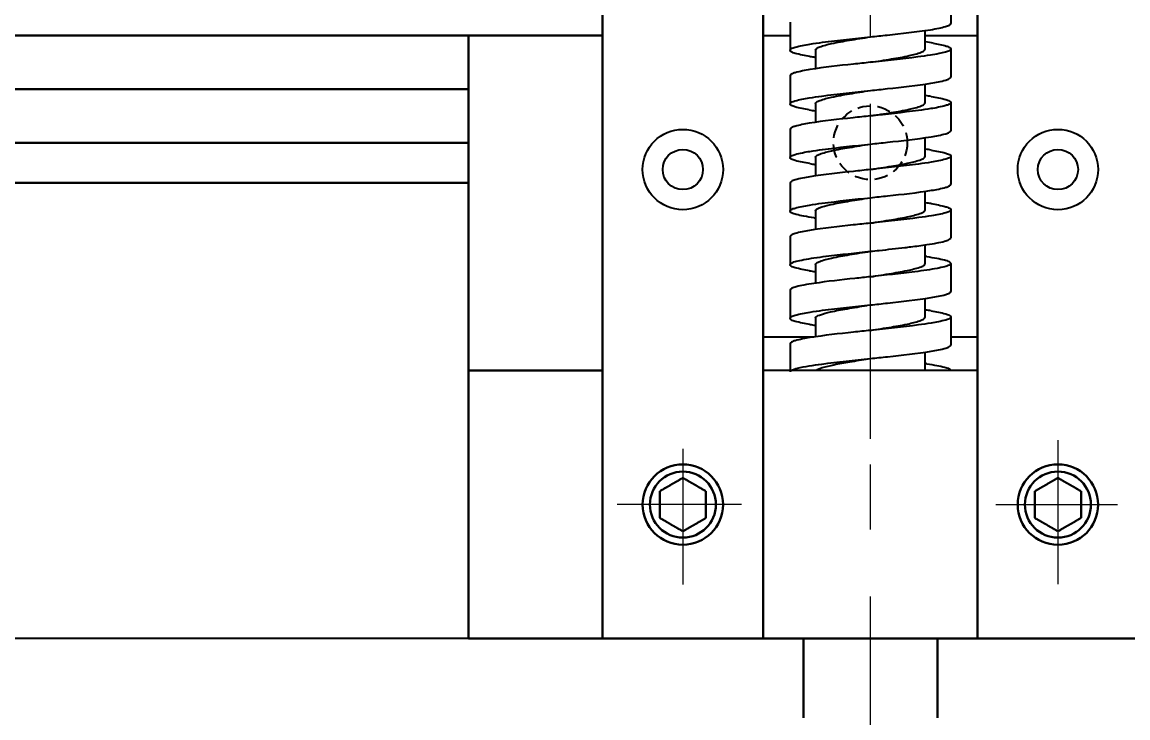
# Model space of a CAD drawing. Header units: inches. Extents: x -8900 to -5053, y -1814 to -15.
# Drawn here: x -8577.5 to -8536.22, y -700.52 to -674.56 of the extents above; entities that cross this region are included whole.
import ezdxf

# ---------------------------------------------------------------- set-up
doc = ezdxf.new("R2010")
doc.units = ezdxf.units.IN
doc.header["$LTSCALE"] = 2
doc.header["$MEASUREMENT"] = 0
doc.linetypes.add('CENTER', pattern=[2, 1.25, -0.25, 0.25, -0.25])
doc.linetypes.add('HIDDEN', pattern=[0.375, 0.25, -0.125])
doc.layers.add('02___PRT_ALL_AXES', color=7, linetype='Continuous')
doc.layers.add('duong co ban', color=7, linetype='Continuous', lineweight=50)
doc.layers.add('duong tam', color=1, linetype='CENTER', lineweight=20)
doc.styles.get("Standard").update_dxf_attribs({"font": 'arial.ttf', "height": 2.5})
doc.dimstyles.new('d3', dxfattribs={"dimtxt": 4, "dimasz": 3.5, "dimexe": 1.5, "dimexo": 0, "dimgap": 1.5, "dimtad": 1, "dimtoh": 1, "dimdec": 1, "dimtxsty": 'Standard', "dimcen": 2.5, "dimadec": 0, "dimazin": 0, "dimtm": 1e-09, "dimtfac": 1, "dimtdec": 1, "dimtix": 1, "dimtmove": 0, "dimatfit": 3, "dimfxl": 0.18, "dimtolj": 1, "dimarcsym": 1})

# ---------------------------------------------------------------- blocks, each defined once
blk = doc.blocks.new('*D34')
at = {"layer": 'Defpoints', "color": 0, "lineweight": 20}
for p in [(-8560.834, -462.562), (-8776.876, -697.562), (-8560.834, -697.562)]:
    blk.add_point(p, dxfattribs=at)
at = {"layer": 'duong co ban', "color": 0, "lineweight": -2}
for p, q in [((-8560.834, -462.562), (-8778.376, -462.562)), ((-8776.876, -466.062), (-8776.876, -694.062)), ((-8560.834, -697.562), (-8778.376, -697.562))]:
    blk.add_line(p, q, dxfattribs=at)
at = {"layer": 'duong co ban', "color": 0, "lineweight": 20}
for points in [[(-8777.459, -466.062), (-8776.293, -466.062), (-8776.876, -462.562)], [(-8777.459, -694.062), (-8776.293, -694.062), (-8776.876, -697.562)]]:
    blk.add_solid(points, dxfattribs=at)
at = {"layer": 'duong co ban', "color": 0, "lineweight": 20, "insert": (-8779.652, -580.062), "char_height": 2.5, "attachment_point": 5, "rotation": 90}
blk.add_mtext('\\A1;500', dxfattribs=at)

msp = doc.modelspace()

# ---------------------------------------------------------------- linework, layer by layer
at = {"color": 7, "linetype": 'Continuous', "lineweight": 30}
for p, q in [((-8555.834, -697.562), (-8555.834, -595.004)), ((-8549.834, -697.562), (-8549.834, -595.004)), ((-8541.834, -697.562), (-8541.834, -595.004)), ((-8702.778, -675.062), (-8555.834, -675.062)), ((-8560.834, -697.562), (-8560.834, -675.062)), ((-8560.834, -677.062), (-8695.278, -677.062)), ((-8560.834, -679.062), (-8695.278, -679.062)), ((-8560.834, -680.562), (-8695.278, -680.562)), ((-8555.834, -687.562), (-8560.834, -687.562)), ((-8530.834, -697.562), (-8560.834, -697.562)), ((-8548.334, -697.562), (-8548.334, -700.519)), ((-8543.334, -697.562), (-8543.334, -700.519))]:
    msp.add_line(p, q, dxfattribs=at)
at = {"color": 7, "linetype": 'Continuous'}
for p, q in [((-8549.834, -675.062), (-8548.834, -675.062)), ((-8543.784, -675.562), (-8543.784, -674.87)), ((-8543.784, -675.062), (-8541.834, -675.062)), ((-8547.884, -675.612), (-8547.884, -676.304)), ((-8543.784, -677.562), (-8543.784, -676.87)), ((-8547.884, -677.612), (-8547.884, -678.304)), ((-8543.784, -679.562), (-8543.784, -678.87)), ((-8547.884, -679.612), (-8547.884, -680.304)), ((-8543.784, -681.562), (-8543.784, -680.87)), ((-8547.884, -681.612), (-8547.884, -682.304)), ((-8543.784, -683.562), (-8543.784, -682.869)), ((-8547.884, -683.612), (-8547.884, -684.304)), ((-8543.784, -685.562), (-8543.784, -684.87)), ((-8547.884, -685.612), (-8547.884, -686.304)), ((-8547.941, -686.312), (-8549.834, -686.312)), ((-8541.834, -686.312), (-8542.834, -686.312)), ((-8543.784, -687.562), (-8543.784, -686.87)), ((-8541.834, -687.562), (-8549.834, -687.562))]:
    msp.add_line(p, q, dxfattribs=at)
at = {"color": 7, "linetype": 'Continuous', "lineweight": 30}
for centre, radius in [((-8552.834, -692.562), 1.5), ((-8538.834, -692.562), 1.5), ((-8552.833, -692.562), 1.232), ((-8538.834, -692.562), 1.232)]:
    msp.add_circle(centre, radius, dxfattribs=at)
at = {"color": 7, "linetype": 'Continuous'}
for centre, radius, start, end in [((-8545.523, -687.39), 12.213, 80.4078, 81.7533), ((-8545.966, -662.611), 13.399, 260.8806, 261.6939), ((-8545.67, -690.357), 13.191, 80.8109, 81.6941), ((-8546.023, -664.989), 13.017, 260.7508, 261.6955), ((-8545.688, -692.474), 13.309, 80.8507, 81.6943), ((-8545.967, -666.616), 13.395, 260.8781, 261.6944), ((-8545.687, -694.47), 13.305, 80.8489, 81.6943), ((-8545.643, -666.448), 15.587, 261.53, 261.6604), ((-8546.069, -699.03), 15.894, 81.5482, 81.7613), ((-8546.002, -670.848), 13.16, 260.8003, 261.6942), ((-8545.688, -698.475), 13.31, 80.851, 81.6943), ((-8545.963, -672.594), 13.417, 260.8847, 261.6948), ((-8546.023, -702.719), 15.58, 81.5285, 81.6594)]:
    msp.add_arc(centre, radius, start, end, dxfattribs=at)
for points, knots in [([(-8543.596, -674.844), (-8543.488, -674.827), (-8543.299, -674.795), (-8543.055, -674.737), (-8542.911, -674.693), (-8542.834, -674.637), (-8542.834, -674.612)], [0, 0, 0, 0, 0.406602, 0.710908, 0.906005, 1, 1, 1, 1]), ([(-8548.09, -675.383), (-8547.934, -675.358), (-8547.184, -675.253), (-8546.43, -675.175), (-8545.834, -675.112)], [0, 0, 0, 0, 0.208281, 1, 1, 1, 1]), ([(-8547.884, -675.612), (-8547.884, -675.587), (-8547.83, -675.529), (-8547.629, -675.444), (-8547.212, -675.34), (-8546.581, -675.228), (-8546.095, -675.153), (-8545.834, -675.112)], [0, 0, 0, 0, 0.034558, 0.096408, 0.312237, 0.628612, 1, 1, 1, 1]), ([(-8545.834, -675.112), (-8545.625, -675.09), (-8544.878, -675.01), (-8544.131, -674.929), (-8543.596, -674.844)], [0, 0, 0, 0, 0.279556, 1, 1, 1, 1]), ([(-8548.833, -675.612), (-8548.834, -675.587), (-8548.759, -675.532), (-8548.52, -675.459), (-8548.276, -675.413), (-8548.09, -675.383)], [0, 0, 0, 0, 0.094418, 0.289442, 1, 1, 1, 1]), ([(-8548.09, -675.841), (-8548.275, -675.811), (-8548.519, -675.765), (-8548.758, -675.692), (-8548.833, -675.637), (-8548.833, -675.612)], [0, 0, 0, 0, 0.710192, 0.905351, 1, 1, 1, 1]), ([(-8545.834, -676.062), (-8545.572, -676.021), (-8545.087, -675.946), (-8544.455, -675.834), (-8544.038, -675.73), (-8543.837, -675.645), (-8543.784, -675.587), (-8543.784, -675.562)], [0, 0, 0, 0, 0.371394, 0.687774, 0.903605, 0.965437, 1, 1, 1, 1]), ([(-8542.834, -675.562), (-8542.834, -675.587), (-8542.911, -675.643), (-8543.055, -675.687), (-8543.299, -675.745), (-8543.488, -675.777), (-8543.596, -675.794)], [0, 0, 0, 0, 0.093995, 0.289092, 0.593398, 1, 1, 1, 1]), ([(-8543.488, -675.348), (-8543.324, -675.376), (-8543.11, -675.418), (-8542.898, -675.488), (-8542.834, -675.539), (-8542.834, -675.562)], [0, 0, 0, 0, 0.708232, 0.902906, 1, 1, 1, 1]), ([(-8543.596, -675.794), (-8543.752, -675.819), (-8544.496, -675.923), (-8545.243, -675.999), (-8545.834, -676.062)], [0, 0, 0, 0, 0.209304, 1, 1, 1, 1]), ([(-8548.09, -676.333), (-8548.276, -676.363), (-8548.52, -676.409), (-8548.759, -676.482), (-8548.834, -676.537), (-8548.833, -676.562)], [0, 0, 0, 0, 0.710558, 0.905582, 1, 1, 1, 1]), ([(-8545.834, -676.062), (-8546.045, -676.084), (-8546.798, -676.165), (-8547.552, -676.246), (-8548.09, -676.333)], [0, 0, 0, 0, 0.280312, 1, 1, 1, 1]), ([(-8545.834, -677.112), (-8545.622, -677.09), (-8544.867, -677.009), (-8544.111, -676.927), (-8543.572, -676.84)], [0, 0, 0, 0, 0.280516, 1, 1, 1, 1]), ([(-8543.572, -676.84), (-8543.388, -676.81), (-8543.145, -676.765), (-8542.908, -676.692), (-8542.834, -676.637), (-8542.834, -676.612)], [0, 0, 0, 0, 0.710092, 0.905204, 1, 1, 1, 1]), ([(-8548.117, -677.387), (-8547.961, -677.362), (-8547.201, -677.254), (-8546.438, -677.176), (-8545.834, -677.112)], [0, 0, 0, 0, 0.206844, 1, 1, 1, 1]), ([(-8547.884, -677.612), (-8547.884, -677.587), (-8547.83, -677.529), (-8547.629, -677.444), (-8547.212, -677.34), (-8546.581, -677.228), (-8546.095, -677.153), (-8545.834, -677.112)], [0, 0, 0, 0, 0.034558, 0.096402, 0.312231, 0.62861, 1, 1, 1, 1]), ([(-8548.834, -677.612), (-8548.834, -677.588), (-8548.762, -677.534), (-8548.531, -677.462), (-8548.296, -677.417), (-8548.117, -677.387)], [0, 0, 0, 0, 0.095271, 0.290224, 1, 1, 1, 1]), ([(-8548.116, -677.837), (-8548.295, -677.808), (-8548.531, -677.763), (-8548.762, -677.69), (-8548.834, -677.636), (-8548.834, -677.612)], [0, 0, 0, 0, 0.709824, 0.90478, 1, 1, 1, 1]), ([(-8545.834, -678.062), (-8545.572, -678.021), (-8545.087, -677.946), (-8544.455, -677.834), (-8544.038, -677.73), (-8543.837, -677.645), (-8543.784, -677.587), (-8543.784, -677.562)], [0, 0, 0, 0, 0.371388, 0.687764, 0.903593, 0.965442, 1, 1, 1, 1]), ([(-8542.834, -677.562), (-8542.834, -677.587), (-8542.908, -677.642), (-8543.145, -677.715), (-8543.388, -677.76), (-8543.572, -677.79)], [0, 0, 0, 0, 0.094796, 0.289908, 1, 1, 1, 1]), ([(-8543.563, -677.335), (-8543.381, -677.365), (-8543.141, -677.41), (-8542.907, -677.483), (-8542.834, -677.538), (-8542.834, -677.562)], [0, 0, 0, 0, 0.710277, 0.905222, 1, 1, 1, 1]), ([(-8545.834, -678.062), (-8546.048, -678.085), (-8546.81, -678.167), (-8547.573, -678.248), (-8548.117, -678.337)], [0, 0, 0, 0, 0.281361, 1, 1, 1, 1]), ([(-8543.572, -677.79), (-8543.728, -677.815), (-8544.48, -677.921), (-8545.235, -677.999), (-8545.834, -678.062)], [0, 0, 0, 0, 0.208008, 1, 1, 1, 1]), ([(-8548.117, -678.337), (-8548.296, -678.367), (-8548.531, -678.412), (-8548.762, -678.484), (-8548.834, -678.538), (-8548.834, -678.562)], [0, 0, 0, 0, 0.709776, 0.904729, 1, 1, 1, 1]), ([(-8545.834, -679.112), (-8545.621, -679.089), (-8544.863, -679.008), (-8544.105, -678.927), (-8543.564, -678.839)], [0, 0, 0, 0, 0.280799, 1, 1, 1, 1]), ([(-8543.564, -678.839), (-8543.382, -678.809), (-8543.142, -678.764), (-8542.907, -678.691), (-8542.834, -678.637), (-8542.834, -678.612)], [0, 0, 0, 0, 0.710294, 0.905244, 1, 1, 1, 1]), ([(-8548.089, -679.383), (-8547.933, -679.358), (-8547.183, -679.253), (-8546.43, -679.175), (-8545.834, -679.112)], [0, 0, 0, 0, 0.20835, 1, 1, 1, 1]), ([(-8547.884, -679.612), (-8547.884, -679.587), (-8547.83, -679.529), (-8547.629, -679.444), (-8547.212, -679.34), (-8546.581, -679.228), (-8546.095, -679.153), (-8545.834, -679.112)], [0, 0, 0, 0, 0.034555, 0.096397, 0.312225, 0.628606, 1, 1, 1, 1]), ([(-8543.571, -679.334), (-8543.388, -679.364), (-8543.145, -679.409), (-8542.908, -679.482), (-8542.834, -679.537), (-8542.834, -679.562)], [0, 0, 0, 0, 0.710087, 0.905199, 1, 1, 1, 1]), ([(-8548.09, -679.841), (-8548.276, -679.811), (-8548.52, -679.765), (-8548.759, -679.692), (-8548.834, -679.637), (-8548.833, -679.612)], [0, 0, 0, 0, 0.710539, 0.905572, 1, 1, 1, 1]), ([(-8548.833, -679.612), (-8548.833, -679.587), (-8548.758, -679.532), (-8548.519, -679.459), (-8548.275, -679.413), (-8548.089, -679.383)], [0, 0, 0, 0, 0.094623, 0.289781, 1, 1, 1, 1]), ([(-8545.834, -680.062), (-8545.572, -680.021), (-8545.087, -679.946), (-8544.455, -679.834), (-8544.038, -679.73), (-8543.837, -679.645), (-8543.784, -679.587), (-8543.784, -679.562)], [0, 0, 0, 0, 0.371387, 0.68776, 0.903587, 0.965446, 1, 1, 1, 1]), ([(-8542.834, -679.562), (-8542.834, -679.587), (-8542.907, -679.641), (-8543.142, -679.714), (-8543.382, -679.759), (-8543.564, -679.789)], [0, 0, 0, 0, 0.094756, 0.289706, 1, 1, 1, 1]), ([(-8545.834, -680.062), (-8546.045, -680.084), (-8546.797, -680.165), (-8547.551, -680.246), (-8548.089, -680.333)], [0, 0, 0, 0, 0.280263, 1, 1, 1, 1]), ([(-8543.564, -679.789), (-8543.72, -679.814), (-8544.475, -679.921), (-8545.233, -679.998), (-8545.834, -680.062)], [0, 0, 0, 0, 0.20763, 1, 1, 1, 1]), ([(-8548.089, -680.333), (-8548.275, -680.363), (-8548.519, -680.409), (-8548.758, -680.482), (-8548.833, -680.537), (-8548.833, -680.562)], [0, 0, 0, 0, 0.710219, 0.905377, 1, 1, 1, 1]), ([(-8545.834, -681.112), (-8545.619, -681.089), (-8544.857, -681.007), (-8544.095, -680.926), (-8543.551, -680.837)], [0, 0, 0, 0, 0.281343, 1, 1, 1, 1]), ([(-8543.551, -680.837), (-8543.372, -680.808), (-8543.136, -680.763), (-8542.905, -680.69), (-8542.834, -680.636), (-8542.834, -680.612)], [0, 0, 0, 0, 0.709808, 0.904766, 1, 1, 1, 1]), ([(-8548.834, -681.612), (-8548.834, -681.588), (-8548.761, -681.533), (-8548.528, -681.461), (-8548.291, -681.416), (-8548.111, -681.386)], [0, 0, 0, 0, 0.09509, 0.290085, 1, 1, 1, 1]), ([(-8548.111, -681.386), (-8547.954, -681.361), (-8547.197, -681.254), (-8546.436, -681.176), (-8545.834, -681.112)], [0, 0, 0, 0, 0.207168, 1, 1, 1, 1]), ([(-8547.884, -681.612), (-8547.884, -681.553), (-8547.654, -681.451), (-8547.316, -681.364), (-8546.731, -681.252), (-8546.303, -681.185), (-8546.066, -681.148)], [0, 0, 0, 0, 0.093551, 0.30581, 0.620819, 1, 1, 1, 1]), ([(-8543.571, -681.334), (-8543.387, -681.364), (-8543.145, -681.409), (-8542.908, -681.482), (-8542.834, -681.537), (-8542.834, -681.562)], [0, 0, 0, 0, 0.710257, 0.905305, 1, 1, 1, 1]), ([(-8547.939, -681.864), (-8548.066, -681.845), (-8548.286, -681.811), (-8548.573, -681.748), (-8548.739, -681.701), (-8548.834, -681.641), (-8548.834, -681.612)], [0, 0, 0, 0, 0.407128, 0.713117, 0.908818, 1, 1, 1, 1]), ([(-8545.834, -682.062), (-8545.572, -682.021), (-8545.087, -681.946), (-8544.455, -681.834), (-8544.038, -681.73), (-8543.837, -681.645), (-8543.784, -681.587), (-8543.784, -681.562)], [0, 0, 0, 0, 0.371387, 0.687757, 0.903581, 0.965453, 1, 1, 1, 1]), ([(-8543.551, -681.787), (-8543.708, -681.812), (-8544.466, -681.92), (-8545.229, -681.998), (-8545.834, -682.062)], [0, 0, 0, 0, 0.206869, 1, 1, 1, 1]), ([(-8542.834, -681.562), (-8542.834, -681.586), (-8542.905, -681.64), (-8543.136, -681.713), (-8543.372, -681.758), (-8543.551, -681.787)], [0, 0, 0, 0, 0.095234, 0.290192, 1, 1, 1, 1]), ([(-8545.834, -682.062), (-8546.047, -682.085), (-8546.807, -682.166), (-8547.568, -682.248), (-8548.111, -682.336)], [0, 0, 0, 0, 0.281118, 1, 1, 1, 1]), ([(-8548.111, -682.336), (-8548.291, -682.366), (-8548.528, -682.411), (-8548.761, -682.483), (-8548.834, -682.538), (-8548.834, -682.562)], [0, 0, 0, 0, 0.709915, 0.90491, 1, 1, 1, 1]), ([(-8543.722, -682.864), (-8543.596, -682.845), (-8543.378, -682.811), (-8543.093, -682.747), (-8542.928, -682.7), (-8542.834, -682.641), (-8542.834, -682.612)], [0, 0, 0, 0, 0.407098, 0.712975, 0.908615, 1, 1, 1, 1]), ([(-8545.834, -683.112), (-8545.723, -683.1), (-8545.293, -683.055), (-8544.863, -683.008), (-8544.544, -682.971)], [0, 0, 0, 0, 0.257296, 1, 1, 1, 1]), ([(-8544.544, -682.971), (-8544.47, -682.962), (-8544.196, -682.929), (-8543.922, -682.893), (-8543.722, -682.864)], [0, 0, 0, 0, 0.270985, 1, 1, 1, 1]), ([(-8548.834, -683.612), (-8548.833, -683.583), (-8548.739, -683.523), (-8548.573, -683.476), (-8548.286, -683.413), (-8548.066, -683.379), (-8547.939, -683.36)], [0, 0, 0, 0, 0.091207, 0.286921, 0.592904, 1, 1, 1, 1]), ([(-8547.939, -683.36), (-8547.788, -683.337), (-8547.088, -683.243), (-8546.385, -683.171), (-8545.834, -683.112)], [0, 0, 0, 0, 0.215528, 1, 1, 1, 1]), ([(-8547.884, -683.612), (-8547.884, -683.587), (-8547.83, -683.529), (-8547.629, -683.444), (-8547.212, -683.34), (-8546.581, -683.228), (-8546.095, -683.153), (-8545.834, -683.112)], [0, 0, 0, 0, 0.034541, 0.096401, 0.312217, 0.6286, 1, 1, 1, 1]), ([(-8543.733, -683.309), (-8543.605, -683.328), (-8543.384, -683.362), (-8543.096, -683.426), (-8542.929, -683.473), (-8542.834, -683.533), (-8542.834, -683.562)], [0, 0, 0, 0, 0.407177, 0.713137, 0.908964, 1, 1, 1, 1]), ([(-8548.106, -683.838), (-8548.287, -683.809), (-8548.527, -683.764), (-8548.761, -683.691), (-8548.834, -683.637), (-8548.834, -683.612)], [0, 0, 0, 0, 0.710101, 0.905082, 1, 1, 1, 1]), ([(-8545.834, -684.062), (-8545.572, -684.021), (-8545.087, -683.946), (-8544.455, -683.834), (-8544.038, -683.73), (-8543.837, -683.645), (-8543.784, -683.587), (-8543.784, -683.562)], [0, 0, 0, 0, 0.371387, 0.687755, 0.903574, 0.965461, 1, 1, 1, 1]), ([(-8543.722, -683.814), (-8543.873, -683.836), (-8544.576, -683.93), (-8545.281, -684.003), (-8545.834, -684.062)], [0, 0, 0, 0, 0.215236, 1, 1, 1, 1]), ([(-8542.834, -683.562), (-8542.834, -683.591), (-8542.928, -683.65), (-8543.093, -683.697), (-8543.378, -683.761), (-8543.596, -683.795), (-8543.722, -683.814)], [0, 0, 0, 0, 0.091385, 0.287025, 0.592902, 1, 1, 1, 1]), ([(-8545.834, -684.062), (-8546.027, -684.083), (-8546.729, -684.158), (-8547.432, -684.234), (-8547.939, -684.31)], [0, 0, 0, 0, 0.274852, 1, 1, 1, 1]), ([(-8547.939, -684.31), (-8548.066, -684.329), (-8548.286, -684.363), (-8548.573, -684.426), (-8548.739, -684.473), (-8548.833, -684.533), (-8548.834, -684.562)], [0, 0, 0, 0, 0.407096, 0.713079, 0.908793, 1, 1, 1, 1]), ([(-8543.569, -684.84), (-8543.386, -684.81), (-8543.144, -684.764), (-8542.907, -684.691), (-8542.834, -684.637), (-8542.834, -684.612)], [0, 0, 0, 0, 0.710418, 0.905386, 1, 1, 1, 1]), ([(-8548.085, -685.382), (-8547.929, -685.357), (-8547.181, -685.252), (-8546.428, -685.175), (-8545.834, -685.112)], [0, 0, 0, 0, 0.208564, 1, 1, 1, 1]), ([(-8545.834, -685.112), (-8545.621, -685.09), (-8544.865, -685.008), (-8544.109, -684.927), (-8543.569, -684.84)], [0, 0, 0, 0, 0.280615, 1, 1, 1, 1]), ([(-8548.833, -685.612), (-8548.833, -685.587), (-8548.758, -685.532), (-8548.518, -685.458), (-8548.272, -685.412), (-8548.085, -685.382)], [0, 0, 0, 0, 0.094489, 0.289657, 1, 1, 1, 1]), ([(-8547.883, -685.612), (-8547.884, -685.55), (-8547.636, -685.446), (-8547.279, -685.356), (-8546.661, -685.241), (-8546.211, -685.171), (-8545.963, -685.132)], [0, 0, 0, 0, 0.093563, 0.307622, 0.623657, 1, 1, 1, 1]), ([(-8543.571, -685.334), (-8543.388, -685.364), (-8543.145, -685.409), (-8542.908, -685.482), (-8542.834, -685.537), (-8542.834, -685.562)], [0, 0, 0, 0, 0.710061, 0.905185, 1, 1, 1, 1]), ([(-8548.089, -685.841), (-8548.275, -685.811), (-8548.519, -685.765), (-8548.758, -685.692), (-8548.834, -685.637), (-8548.833, -685.612)], [0, 0, 0, 0, 0.710511, 0.905575, 1, 1, 1, 1]), ([(-8545.834, -686.062), (-8545.572, -686.021), (-8545.087, -685.946), (-8544.455, -685.834), (-8544.038, -685.73), (-8543.837, -685.645), (-8543.784, -685.587), (-8543.784, -685.562)], [0, 0, 0, 0, 0.37139, 0.687756, 0.903574, 0.96547, 1, 1, 1, 1]), ([(-8543.569, -685.79), (-8543.725, -685.815), (-8544.478, -685.921), (-8545.235, -685.998), (-8545.834, -686.062)], [0, 0, 0, 0, 0.20788, 1, 1, 1, 1]), ([(-8542.834, -685.562), (-8542.834, -685.587), (-8542.907, -685.641), (-8543.144, -685.714), (-8543.386, -685.76), (-8543.569, -685.79)], [0, 0, 0, 0, 0.094614, 0.289582, 1, 1, 1, 1]), ([(-8548.085, -686.332), (-8548.272, -686.362), (-8548.518, -686.408), (-8548.758, -686.482), (-8548.833, -686.537), (-8548.833, -686.562)], [0, 0, 0, 0, 0.710343, 0.905511, 1, 1, 1, 1]), ([(-8545.834, -686.062), (-8546.044, -686.084), (-8546.796, -686.165), (-8547.548, -686.246), (-8548.085, -686.332)], [0, 0, 0, 0, 0.280105, 1, 1, 1, 1]), ([(-8543.562, -686.839), (-8543.38, -686.809), (-8543.141, -686.764), (-8542.907, -686.691), (-8542.834, -686.637), (-8542.834, -686.612)], [0, 0, 0, 0, 0.71003, 0.905046, 1, 1, 1, 1]), ([(-8548.119, -687.388), (-8547.963, -687.362), (-8547.203, -687.254), (-8546.439, -687.176), (-8545.834, -687.112)], [0, 0, 0, 0, 0.206696, 1, 1, 1, 1]), ([(-8547.858, -687.562), (-8547.799, -687.503), (-8547.564, -687.429), (-8547.147, -687.327), (-8546.568, -687.227), (-8546.14, -687.16), (-8545.911, -687.124)], [0, 0, 0, 0, 0.125573, 0.350506, 0.653237, 1, 1, 1, 1]), ([(-8545.834, -687.112), (-8545.62, -687.089), (-8544.862, -687.008), (-8544.103, -686.926), (-8543.562, -686.839)], [0, 0, 0, 0, 0.280921, 1, 1, 1, 1]), ([(-8548.797, -687.562), (-8548.727, -687.515), (-8548.493, -687.457), (-8548.267, -687.412), (-8548.119, -687.388)], [0, 0, 0, 0, 0.36018, 1, 1, 1, 1]), ([(-8543.728, -687.31), (-8543.601, -687.329), (-8543.381, -687.363), (-8543.094, -687.426), (-8542.928, -687.473), (-8542.834, -687.533), (-8542.834, -687.562)], [0, 0, 0, 0, 0.407135, 0.713119, 0.908812, 1, 1, 1, 1])]:
    msp.add_open_spline(points, degree=3, knots=knots, dxfattribs=at)
at = {"color": 7, "linetype": 'Continuous', "lineweight": 30}
for points, weights in [([(-8552.833, -691.565), (-8553.065, -691.699), (-8553.265, -691.814)], [1.01001874936, 1.04314139574, 1]), ([(-8552.402, -691.814), (-8552.602, -691.699), (-8552.833, -691.565)], [1, 1.04314139574, 1.01001874936]), ([(-8539.266, -691.814), (-8539.065, -691.699), (-8538.834, -691.565)], [1, 1.04314139574, 1.01001874936]), ([(-8538.834, -691.565), (-8538.603, -691.699), (-8538.402, -691.814)], [1.01001874936, 1.04314139574, 1]), ([(-8553.265, -691.814), (-8553.465, -691.93), (-8553.697, -692.064)], [1, 1.04314139574, 1.01001874936]), ([(-8553.697, -692.064), (-8553.697, -692.331), (-8553.697, -692.562)], [1.01001874936, 1.04314139574, 1]), ([(-8551.97, -692.064), (-8552.201, -691.93), (-8552.402, -691.814)], [1.01001874936, 1.04314139574, 1]), ([(-8551.97, -692.562), (-8551.97, -692.331), (-8551.97, -692.064)], [1, 1.04314139574, 1.01001874936]), ([(-8539.697, -692.064), (-8539.466, -691.93), (-8539.266, -691.814)], [1.01001874936, 1.04314139574, 1]), ([(-8539.697, -692.562), (-8539.697, -692.331), (-8539.697, -692.064)], [1, 1.04314139574, 1.01001874936]), ([(-8538.402, -691.814), (-8538.202, -691.93), (-8537.971, -692.064)], [1, 1.04314139574, 1.01001874936]), ([(-8537.971, -692.064), (-8537.971, -692.331), (-8537.971, -692.562)], [1.01001874936, 1.04314139574, 1]), ([(-8553.697, -692.562), (-8553.697, -692.793), (-8553.697, -693.06)], [1, 1.04314139574, 1.01001874936]), ([(-8551.97, -693.06), (-8551.97, -692.793), (-8551.97, -692.562)], [1.01001874936, 1.04314139574, 1]), ([(-8539.697, -693.06), (-8539.697, -692.793), (-8539.697, -692.562)], [1.01001874936, 1.04314139574, 1]), ([(-8537.971, -692.562), (-8537.971, -692.793), (-8537.971, -693.06)], [1, 1.04314139574, 1.01001874936]), ([(-8553.697, -693.06), (-8553.465, -693.194), (-8553.265, -693.31)], [1.01001874936, 1.04314139574, 1]), ([(-8553.265, -693.31), (-8553.065, -693.425), (-8552.833, -693.559)], [1, 1.04314139574, 1.01001874936]), ([(-8552.833, -693.559), (-8552.602, -693.425), (-8552.402, -693.31)], [1.01001874936, 1.04314139574, 1]), ([(-8552.402, -693.31), (-8552.201, -693.194), (-8551.97, -693.06)], [1, 1.04314139574, 1.01001874936]), ([(-8539.266, -693.31), (-8539.466, -693.194), (-8539.697, -693.06)], [1, 1.04314139574, 1.01001874936]), ([(-8538.834, -693.559), (-8539.065, -693.425), (-8539.266, -693.31)], [1.01001874936, 1.04314139574, 1]), ([(-8538.402, -693.31), (-8538.603, -693.425), (-8538.834, -693.559)], [1, 1.04314139574, 1.01001874936]), ([(-8537.971, -693.06), (-8538.202, -693.194), (-8538.402, -693.31)], [1.01001874936, 1.04314139574, 1])]:
    msp.add_rational_spline(points, weights, degree=2, dxfattribs=at)
at = {"layer": '02___PRT_ALL_AXES', "color": 7, "linetype": 'Continuous'}
for p, q in [((-8542.834, -673.562), (-8542.834, -674.612)), ((-8548.834, -674.562), (-8548.834, -675.612)), ((-8542.834, -675.562), (-8542.834, -676.612)), ((-8548.834, -676.562), (-8548.834, -677.612)), ((-8542.834, -677.562), (-8542.834, -678.612)), ((-8548.834, -678.562), (-8548.834, -679.612)), ((-8542.834, -679.562), (-8542.834, -680.612)), ((-8548.834, -680.562), (-8548.834, -681.612)), ((-8542.834, -681.562), (-8542.834, -682.612)), ((-8548.834, -682.562), (-8548.834, -683.612)), ((-8542.834, -683.562), (-8542.834, -684.612)), ((-8548.834, -684.562), (-8548.834, -685.612)), ((-8542.834, -685.562), (-8542.834, -686.612)), ((-8548.834, -686.562), (-8548.834, -687.562))]:
    msp.add_line(p, q, dxfattribs=at)
at = {"layer": '02___PRT_ALL_AXES', "color": 8, "linetype": 'HIDDEN'}
for p, q in [((-8555.834, -685.562), (-8555.834, -675.562)), ((-8560.834, -681.562), (-8560.834, -684.562)), ((-8548.834, -687.562), (-8548.834, -687.612))]:
    msp.add_line(p, q, dxfattribs=at)
msp.add_circle((-8545.834, -679.062), 1.375, dxfattribs=at)
at = {"layer": '02___PRT_ALL_AXES', "color": 7, "linetype": 'Continuous'}
for centre, radius in [((-8552.834, -680.062), 1.5), ((-8538.834, -680.062), 1.5), ((-8552.834, -680.062), 0.75), ((-8538.834, -680.062), 0.75)]:
    msp.add_circle(centre, radius, dxfattribs=at)
at = {"layer": 'duong tam', "ltscale": 5}
for p, q in [((-8545.834, -690.112), (-8545.834, -577.204)), ((-8538.833, -690.161), (-8538.834, -695.533)), ((-8552.834, -690.482), (-8552.833, -695.547)), ((-8545.834, -728.495), (-8545.834, -691.062)), ((-8550.641, -692.562), (-8555.28, -692.562)), ((-8541.153, -692.562), (-8536.613, -692.562))]:
    msp.add_line(p, q, dxfattribs=at)

# ---------------------------------------------------------------- dimensions: what is measured, and where the dimension line sits
at = {"layer": 'duong co ban', "lineweight": 20}
dim = msp.add_linear_dim(base=(-8776.876, -697.562), p1=(-8560.834, -462.562), p2=(-8560.834, -697.562), angle=90, text='500', dimstyle='d3', dxfattribs=at)
dim.commit()
dim.dimension.update_dxf_attribs({"geometry": '*D34', "text_midpoint": (-8779.652, -580.062)})

doc.saveas('drawing.dxf')
